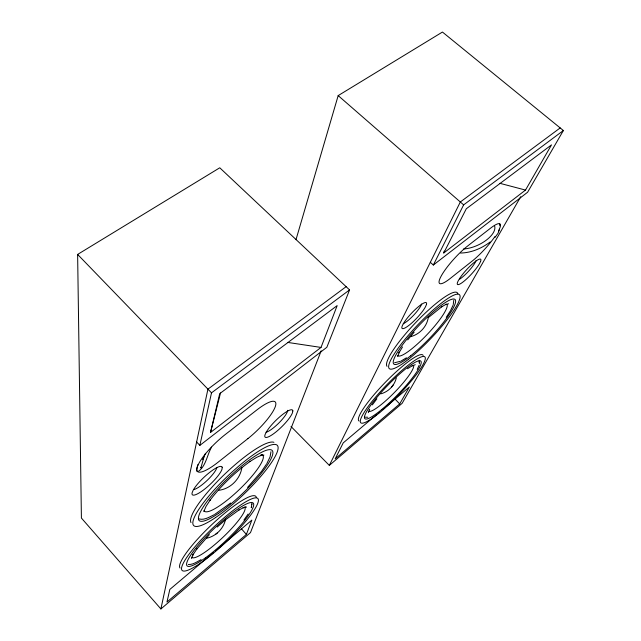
<?xml version="1.0" encoding="UTF-8"?>
<svg xmlns="http://www.w3.org/2000/svg" width="641" height="641" viewBox="0 0 641 641"><rect width="100%" height="100%" fill="white"/><g stroke="black" fill="none" stroke-linecap="round" stroke-linejoin="round"><path stroke-width="0.96" d="M419.374 363.792L419.478 361.236M453.788 300.22L453.243 304.547M270.943 451.713L270.069 456.913L266.816 463.635M251.432 506.887L251.312 507.752L251.913 503.578L251.785 504.507M428.396 316.702C427.315 326.085 419.951 334.249 410.841 336.589M287.713 410.312L287.464 411.61A16.217 3.702 -44.6 0 1 278.002 423.853A16.217 3.702 -44.6 0 1 266.055 432.266M196.627 441.97L199.848 445.383L326.846 347.286L349.569 289.908L219.759 167.79L77.625 254.429L81.407 518.056L160.899 608.95L207.932 389.151L346.124 286.671M241.857 467.77C240.095 479.276 230.183 489.083 218.541 490.317M225.664 518.769C223.949 528.296 216.073 536.285 206.61 538.248M199.848 445.383L211.506 392.837L349.569 289.908M210.528 432.443L219.719 393.662L337.182 305.589L321.013 347.43L210.528 432.443L220.512 392.981M443.756 252.979L466.295 208.774L551.492 144.89L525.508 190.073L443.756 252.979L444.229 251.048M295.99 239.686L338.176 95.605L442.442 32.05L563.375 130.524L527.615 192.22L433.332 265.037L430.319 262.313M396.314 377.95C394.511 385.586 388.326 391.899 380.73 393.87M203.99 456.817L200.881 468.042L200.873 467.241M213.116 552.854L169.825 589.44L166.956 602.059L246.392 534.434L251.849 520.115L215.392 550.923M321.189 350.787L250.495 532.583L160.899 608.95M368.335 412.644L369.673 409.206L369.296 409.847M499.579 229.278L497.993 233.34L494.844 237.587M397.58 356.508L399.327 352.205L398.926 352.879L402.524 346.949M421.642 304.026L421.041 305.501A14.871 3.069 -46.7 0 1 403.237 323.721M211.578 447.13C207.171 454.701 205.993 465.839 198.67 471.175M203.806 511.542L206.049 506.374L210.448 499.643L210.04 500.22C221.417 485.357 235.071 472.257 250.254 461.328M191.403 558.495L193.31 554.265L192.837 554.954L197.148 548.552M417.211 369.392L419.078 365.338M450.623 310.396L452.995 305.356M476.103 260.583L475.205 262.473A14.431 2.812 -47.4 0 1 459.757 279.107M291.006 426.497L329.322 465.39L460.326 201.987L560.186 127.928M433.332 265.037L463.643 204.872L563.375 130.524M376.644 414.631L343.207 442.899L335.195 458.836L399.688 403.934L409.335 387.012L386.531 406.282M520.716 196.699L402.139 403.325L329.322 465.39M446.264 317.271L450.262 311.037M266.376 464.308L261.568 471.319L247.538 487.416M243.925 520.019L248.131 514.026M372.333 404.896L376.86 398.838M391.739 386.9L393.374 384.736M196.771 549.113L209.407 534.642M407.724 339.882L414.158 332.19M217.171 527.086L225.143 520.091L239.341 509.731M428.781 317.231L442.082 306.494M378.166 413.349L379.688 412.067M382.725 409.495L384.247 408.213M215.464 534.402L217.555 532.751M230.584 503.025L214.735 514.386M490.189 241.969C481.663 248.379 471.327 252.85 460.55 253.035M407.516 368.735L412.732 365.466M249.702 461.672L256.801 457.273L262.329 454.894M401.082 361.043L406.418 357.79M441.457 306.919L446.248 304.219L445.431 304.531L448.572 303.786M201.09 559.625C197.156 561.66 192.965 564.833 188.318 564.489M238.708 510.108L243.812 507.504L242.987 507.768L246.336 507.047L244.493 507.031M214.07 514.787C209.615 516.878 204.311 520.46 199.119 518.922M412.083 365.875L415.256 364.697M400.321 361.316L394.592 362.75M367.766 417.235L364.705 417.195M261.4 455.206L260.422 455.31L263.908 455.062M287.529 342.398L321.013 347.43M499.892 183.318L525.508 190.073M338.176 95.605L463.643 204.872M77.625 254.429L211.506 392.837M394.904 398.91L399.688 403.934M241.337 528.681L246.392 534.434M498.45 230.96A28.196 5.609 -47.8 0 0 490.469 228.236L467.778 245.888A28.516 5.825 -47.5 0 0 441.104 276.223A28.516 5.825 -47.5 0 0 450.222 278.474L472.161 261.103A28.196 5.609 -47.8 0 0 494.988 236.497M499.491 223.925A28.108 13.253 -25.3 0 1 499.772 225.696M413.501 365.33A32.09 5.521 -45.8 0 1 394.463 392.444A32.09 5.521 -45.8 0 1 368.647 411.169M494.636 226.089A22.836 10.769 -25.3 0 1 485.902 240.447A22.836 10.769 -25.3 0 1 463.627 248.964M386.996 366.323A50.903 9.583 -46.5 0 1 418.236 319.955A50.903 9.583 -46.5 0 1 457.85 293.866M419.294 360.274A40.111 6.907 -45.8 0 1 419.006 362.237M447.178 304.779A35.575 6.69 -46.5 0 1 425.095 336.637A35.575 6.69 -46.5 0 1 397.628 355.443M359.016 421.009A45.92 7.908 -45.8 0 1 385.874 381.756A45.92 7.908 -45.8 0 1 423.172 355.459M197.083 471.023A33.044 2.26 -68.6 0 1 197.909 464.581M245.078 507.808A36.441 6.835 -43.5 0 1 221.361 538.793A36.441 6.835 -43.5 0 1 191.739 557.205M216.85 467.698A17.115 4.014 -43.3 0 1 207.54 480.037A17.115 4.014 -43.3 0 1 194.239 489.492M190.994 522.591A57.89 12.299 -43.8 0 1 223.637 475.189A57.89 12.299 -43.8 0 1 273.923 442.33M261.889 454.653A40.447 8.581 -43.8 0 1 240.255 488.65A40.447 8.581 -43.8 0 1 204.038 510.645M180.041 568.046A52.145 9.783 -43.5 0 1 213.589 522.968A52.145 9.783 -43.5 0 1 256.328 497.384M205.489 453.347A26.842 1.835 -68.6 0 1 202.676 459.493M222.171 467.241L222.082 468.948A20.336 4.687 -43.4 0 1 205.104 488.746A20.336 4.687 -43.4 0 1 192.1 492.865L193.085 490.405A20.336 4.687 -43.4 0 1 209.19 472.762A20.336 4.687 -43.4 0 1 222.171 467.241M292.841 410.929L292.448 412.812A19.262 4.327 -44.6 0 1 275.702 432.154A19.262 4.327 -44.6 0 1 265.054 434.67L266.287 432.09A19.262 4.327 -44.6 0 1 281.928 415.023A19.262 4.327 -44.6 0 1 292.841 410.929M426.465 304.475L425.56 306.63A17.668 3.59 -46.7 0 1 409.391 324.995A17.668 3.59 -46.7 0 1 402.74 324.835L404.359 322.086A17.668 3.59 -46.7 0 1 419.078 306.166A17.668 3.59 -46.7 0 1 426.465 304.475M480.622 261.328L479.54 263.563A17.147 3.285 -47.4 0 1 463.651 281.503A17.147 3.285 -47.4 0 1 458.459 280.389L460.198 277.593A17.147 3.285 -47.4 0 1 474.524 262.161A17.147 3.285 -47.4 0 1 480.622 261.328M247.907 438.612L218.044 462.249A33.14 8.093 -43.7 0 1 197.091 467.674A33.14 8.093 -43.7 0 1 225.488 434.35L256.873 409.936A32.387 7.82 -44.3 0 1 275.438 406.194A32.387 7.82 -44.3 0 1 247.907 438.612M381.515 409.695A40.143 6.811 -45.8 0 0 421.057 361.428A40.143 6.811 -45.8 0 0 375.947 398.526A40.143 6.811 -45.8 0 0 381.515 409.695M410.649 355.811A44.501 8.253 -46.5 0 0 455.543 300.421A44.501 8.253 -46.5 0 0 407.051 339.001A44.501 8.253 -46.5 0 0 410.649 355.811M408.429 359.329A50.943 9.447 -46.5 0 0 460.03 295.83A50.943 9.447 -46.5 0 0 404.679 339.706A50.943 9.447 -46.5 0 0 408.429 359.329M379.664 412.628A45.952 7.796 -45.8 0 0 425.119 357.285A45.952 7.796 -45.8 0 0 373.607 399.527A45.952 7.796 -45.8 0 0 379.664 412.628M205.424 557.838A45.591 8.429 -43.5 0 0 253.636 503.89A45.591 8.429 -43.5 0 0 201.362 541.677A45.591 8.429 -43.5 0 0 205.424 557.838M218.517 513.369A50.607 10.593 -43.8 0 0 272.866 452.049A50.607 10.593 -43.8 0 0 215.536 491.11A50.607 10.593 -43.8 0 0 218.517 513.369M215.6 517.535A57.938 12.131 -43.8 0 0 278.09 447.258A57.938 12.131 -43.8 0 0 212.676 491.607A57.938 12.131 -43.8 0 0 215.6 517.535M202.941 561.364A52.193 9.647 -43.5 0 0 258.347 499.523A52.193 9.647 -43.5 0 0 198.678 542.502A52.193 9.647 -43.5 0 0 202.941 561.364"/></g></svg>
